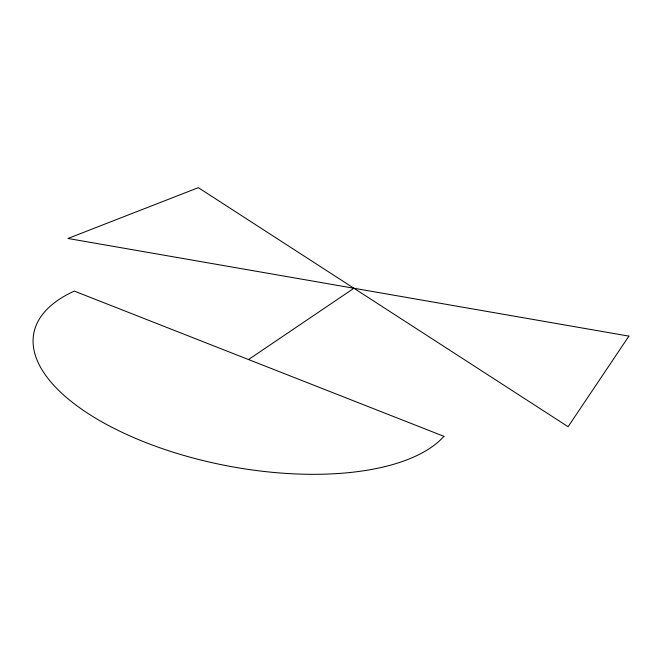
<?xml version="1.0" encoding="UTF-8"?>
<svg xmlns="http://www.w3.org/2000/svg" width="662" height="662" viewBox="0 0 662 662"><rect width="100%" height="100%" fill="white"/><g stroke="black" fill="none" stroke-linecap="round" stroke-linejoin="round"><path stroke-width="0.99" d="M248.523 359.549L353.93 288.251M628.9 336.13L568.104 426.717L198.335 187.669L67.971 238.469L628.9 336.13M443.945 436.341L74.293 291.09A214.587 93.632 10.9 0 0 145.582 442.464A214.587 93.632 10.9 0 0 443.945 436.341"/></g></svg>
